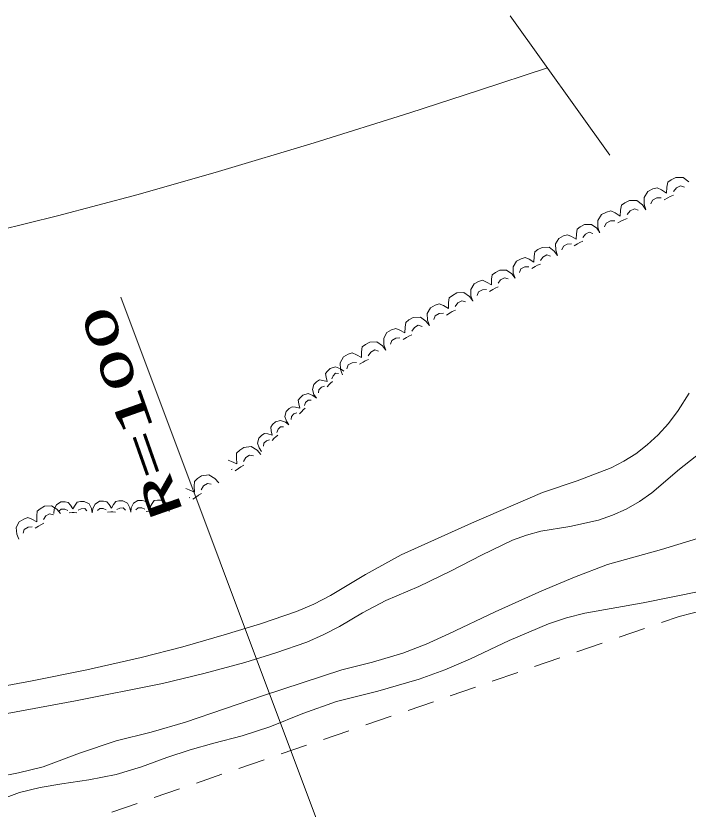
# Model space of a CAD drawing. Units: millimetres, scale not verified. Extents: x 69658 to 709658, y 3642 to 363642.
# Drawn here: x 232786 to 262836, y 266028 to 301491 of the extents above; entities that cross this region are included whole.
import ezdxf
from ezdxf.enums import TextEntityAlignment as Align

# ---------------------------------------------------------------- set-up
doc = ezdxf.new("R2010")
doc.units = ezdxf.units.MM
doc.header["$LTSCALE"] = 1000
doc.linetypes.add('USER2', pattern=[2, 1.2, -0.8])
doc.layers.add('S-BGD', color=1, linetype='Continuous', lineweight=13)
doc.layers.add('S-BGD-HTXT', color=6, linetype='Continuous', lineweight=13)
doc.styles.add('ＭＳ ゴシック', font='')
doc.styles.get('ＭＳ ゴシック').set_extended_font_data('MS Gothic')

msp = doc.modelspace()

# ---------------------------------------------------------------- linework, layer by layer
at = {"layer": 'S-BGD'}
for p, q in [((261885, 293840), (261924, 294059)), ((261924, 294059), (262079, 294162)), ((262079, 294162), (262286, 294266)), ((262286, 294266), (262617, 294263)), ((262617, 294263), (262862, 294069)), ((260870, 293378), (261036, 293642)), ((261036, 293642), (261258, 293752)), ((261258, 293752), (261451, 293804)), ((261451, 293804), (261640, 293711)), ((261640, 293711), (261865, 293571)), ((261865, 293571), (261885, 293840)), ((262311, 293801), (262185, 293641)), ((262498, 293894), (262311, 293801)), ((262671, 293831), (262498, 293894)), ((260867, 293073), (260870, 293378)), ((261430, 293355), (261239, 293259)), ((261624, 293354), (261430, 293355)), ((261926, 293357), (261758, 293267)), ((262035, 293411), (261926, 293357)), ((262180, 293470), (262035, 293411)), ((259818, 292808), (259857, 293028)), ((259857, 293028), (260012, 293131)), ((260012, 293131), (260219, 293234)), ((260219, 293234), (260550, 293231)), ((260550, 293231), (260795, 293037)), ((260795, 293037), (260947, 292823)), ((260947, 292823), (260867, 293073)), ((261239, 293259), (261164, 293086)), ((258803, 292347), (258969, 292610)), ((258969, 292610), (259191, 292721)), ((259191, 292721), (259384, 292772)), ((259384, 292772), (259573, 292679)), ((259573, 292679), (259798, 292540)), ((259798, 292540), (259818, 292808)), ((260245, 292769), (260118, 292609)), ((260431, 292862), (260245, 292769)), ((260604, 292800), (260431, 292862)), ((258800, 292042), (258803, 292347)), ((259172, 292228), (259097, 292055)), ((259363, 292323), (259172, 292228)), ((259557, 292323), (259363, 292323)), ((259859, 292325), (259691, 292235)), ((259968, 292379), (259859, 292325)), ((260113, 292439), (259968, 292379)), ((257845, 291754), (257875, 291960)), ((257875, 291960), (258017, 292060)), ((258017, 292060), (258206, 292162)), ((258206, 292162), (258514, 292169)), ((258514, 292169), (258748, 291995)), ((258748, 291995), (258896, 291800)), ((258880, 291791), (258800, 292042)), ((256912, 291295), (257059, 291545)), ((257059, 291545), (257263, 291655)), ((257263, 291655), (257442, 291708)), ((257442, 291708), (257620, 291627)), ((257620, 291627), (257833, 291503)), ((257833, 291503), (257845, 291754)), ((258243, 291730), (258130, 291577)), ((258414, 291822), (258243, 291730)), ((258577, 291769), (258414, 291822)), ((256918, 291011), (256912, 291295)), ((257260, 291195), (257195, 291031)), ((257435, 291289), (257260, 291195)), ((257616, 291294), (257435, 291289)), ((257897, 291305), (257743, 291216)), ((257997, 291359), (257897, 291305)), ((258130, 291418), (257997, 291359)), ((255949, 290734), (255979, 290940)), ((255979, 290940), (256120, 291040)), ((256120, 291040), (256310, 291142)), ((256310, 291142), (256618, 291149)), ((256517, 290802), (256347, 290710)), ((256680, 290749), (256517, 290802)), ((256618, 291149), (256852, 290975)), ((256852, 290975), (257000, 290780)), ((257000, 290780), (256918, 291011)), ((255016, 290275), (255162, 290525)), ((255162, 290525), (255366, 290635)), ((255366, 290635), (255545, 290688)), ((255545, 290688), (255724, 290607)), ((255724, 290607), (255937, 290483)), ((255937, 290483), (255949, 290734)), ((256347, 290710), (256233, 290557)), ((254224, 290020), (254413, 290122)), ((254413, 290122), (254721, 290129)), ((254721, 290129), (254955, 289955)), ((255022, 289991), (255016, 290275)), ((255363, 290175), (255298, 290011)), ((255539, 290269), (255363, 290175)), ((255719, 290274), (255539, 290269)), ((256001, 290285), (255847, 290196)), ((256100, 290339), (256001, 290285)), ((256233, 290398), (256100, 290339)), ((254052, 289714), (254082, 289920)), ((254082, 289920), (254224, 290020)), ((254621, 289782), (254450, 289690)), ((254784, 289729), (254621, 289782)), ((254955, 289955), (255103, 289760)), ((255103, 289760), (255022, 289991)), ((253119, 289255), (253266, 289505)), ((253266, 289505), (253470, 289615)), ((253470, 289615), (253649, 289668)), ((253649, 289668), (253827, 289587)), ((253827, 289587), (254040, 289463)), ((254040, 289463), (254052, 289714)), ((254450, 289690), (254337, 289537)), ((252300, 288997), (252494, 289107)), ((252494, 289107), (252814, 289121)), ((252814, 289121), (253060, 288946)), ((253125, 288971), (253119, 289255)), ((253467, 289155), (253402, 288991)), ((253642, 289249), (253467, 289155)), ((253823, 289254), (253642, 289249)), ((254104, 289265), (253950, 289176)), ((254204, 289319), (254104, 289265)), ((254337, 289378), (254204, 289319)), ((252122, 288415), (252129, 288675)), ((252129, 288675), (252155, 288889)), ((252155, 288889), (252300, 288997)), ((252717, 288758), (252542, 288659)), ((252887, 288707), (252717, 288758)), ((253060, 288946), (253218, 288746)), ((253207, 288740), (253125, 288971)), ((251171, 288179), (251318, 288441)), ((251318, 288441), (251527, 288560)), ((251527, 288560), (251712, 288619)), ((251712, 288619), (251898, 288539)), ((251898, 288539), (252122, 288415)), ((252431, 288333), (252295, 288269)), ((252542, 288659), (252428, 288498)), ((250356, 287897), (250550, 288007)), ((250550, 288007), (250869, 288021)), ((250869, 288021), (251116, 287846)), ((251184, 287884), (251171, 288179)), ((251534, 288082), (251470, 287912)), ((251714, 288184), (251534, 288082)), ((251901, 288194), (251714, 288184)), ((252193, 288211), (252035, 288115)), ((252295, 288269), (252193, 288211)), ((250184, 287576), (250211, 287790)), ((250211, 287790), (250356, 287897)), ((250773, 287658), (250598, 287559)), ((250943, 287607), (250773, 287658)), ((251116, 287846), (251274, 287646)), ((251274, 287646), (251184, 287884)), ((249227, 287079), (249374, 287342)), ((249374, 287342), (249583, 287460)), ((249583, 287460), (249767, 287519)), ((249767, 287519), (249954, 287439)), ((249954, 287439), (250178, 287315)), ((250178, 287315), (250184, 287576)), ((250598, 287559), (250484, 287399)), ((248411, 286797), (248606, 286907)), ((248606, 286907), (248925, 286921)), ((248925, 286921), (249172, 286746)), ((249240, 286785), (249227, 287079)), ((249590, 286983), (249526, 286812)), ((249769, 287084), (249590, 286983)), ((249956, 287094), (249769, 287084)), ((250248, 287111), (250091, 287016)), ((250350, 287169), (250248, 287111)), ((250487, 287234), (250350, 287169)), ((248240, 286476), (248267, 286690)), ((248267, 286690), (248411, 286797)), ((248829, 286559), (248654, 286460)), ((248999, 286507), (248829, 286559)), ((249172, 286746), (249329, 286547)), ((249329, 286547), (249240, 286785)), ((247283, 285980), (247429, 286242)), ((247429, 286242), (247638, 286360)), ((247638, 286360), (247823, 286420)), ((247823, 286420), (248010, 286339)), ((248010, 286339), (248233, 286216)), ((248233, 286216), (248240, 286476)), ((248654, 286460), (248539, 286299)), ((247295, 285685), (247283, 285980)), ((247645, 285883), (247581, 285712)), ((247825, 285985), (247645, 285883)), ((248012, 285994), (247825, 285985)), ((248304, 286012), (248146, 285916)), ((248406, 286069), (248304, 286012)), ((248543, 286134), (248406, 286069)), ((246632, 285500), (246718, 285608)), ((246654, 285336), (246632, 285500)), ((246718, 285608), (246841, 285727)), ((246841, 285727), (247075, 285800)), ((247074, 285512), (246964, 285405)), ((247211, 285507), (247074, 285512)), ((247075, 285800), (247292, 285718)), ((247292, 285718), (247448, 285601)), ((247385, 285447), (247295, 285685)), ((246099, 285004), (246231, 285133)), ((246231, 285133), (246356, 285213)), ((246356, 285213), (246510, 285190)), ((246510, 285190), (246700, 285142)), ((246700, 285142), (246654, 285336)), ((246945, 285141), (246857, 285067)), ((246964, 285405), (246911, 285263)), ((246041, 284781), (246099, 285004)), ((246108, 284565), (246041, 284781)), ((246329, 284780), (246315, 284641)), ((246442, 284891), (246329, 284780)), ((246579, 284934), (246442, 284891)), ((246792, 285004), (246694, 284902)), ((246857, 285067), (246792, 285004)), ((245491, 284413), (245614, 284532)), ((245614, 284532), (245848, 284605)), ((245848, 284605), (246065, 284523)), ((246065, 284523), (246221, 284406)), ((246221, 284406), (246108, 284565)), ((262384, 283845), (262875, 284631)), ((245405, 284305), (245491, 284413)), ((245427, 284141), (245405, 284305)), ((245473, 283946), (245427, 284141)), ((245737, 284209), (245684, 284068)), ((245847, 284317), (245737, 284209)), ((245984, 284312), (245847, 284317)), ((244814, 283586), (244871, 283809)), ((244871, 283809), (245003, 283937)), ((245003, 283937), (245129, 284018)), ((245129, 284018), (245283, 283994)), ((245352, 283739), (245215, 283695)), ((245283, 283994), (245473, 283946)), ((245565, 283809), (245467, 283707)), ((245629, 283872), (245565, 283809)), ((245718, 283946), (245629, 283872)), ((261956, 283275), (262384, 283845)), ((244387, 283337), (244621, 283409)), ((244621, 283409), (244838, 283328)), ((244881, 283370), (244814, 283586)), ((244994, 283211), (244881, 283370)), ((245102, 283585), (245088, 283446)), ((245215, 283695), (245102, 283585)), ((244178, 283109), (244264, 283217)), ((244200, 282945), (244178, 283109)), ((244264, 283217), (244387, 283337)), ((244510, 283014), (244456, 282872)), ((244620, 283122), (244510, 283014)), ((244756, 283117), (244620, 283122)), ((244838, 283328), (244994, 283211)), ((261490, 282754), (261956, 283275)), ((243644, 282614), (243776, 282742)), ((243776, 282742), (243901, 282822)), ((243901, 282822), (244056, 282799)), ((244056, 282799), (244246, 282751)), ((244246, 282751), (244200, 282945)), ((244402, 282676), (244338, 282614)), ((244491, 282751), (244402, 282676)), ((261012, 282312), (261490, 282754)), ((243587, 282390), (243644, 282614)), ((243654, 282174), (243587, 282390)), ((243875, 282389), (243861, 282250)), ((243988, 282500), (243875, 282389)), ((244125, 282544), (243988, 282500)), ((244338, 282614), (244240, 282512)), ((260499, 281918), (261012, 282312)), ((242642, 281729), (242653, 281948)), ((242653, 281948), (242791, 282069)), ((242791, 282069), (242980, 282195)), ((242980, 282195), (243303, 282234)), ((243303, 282234), (243567, 282076)), ((243567, 282076), (243742, 281885)), ((243767, 282015), (243654, 282174)), ((262453, 281223), (263734, 282238)), ((242275, 281622), (242419, 281572)), ((242656, 281464), (242642, 281729)), ((243063, 281745), (242960, 281572)), ((243233, 281859), (243063, 281745)), ((243410, 281820), (243233, 281859)), ((259388, 281287), (259961, 281578)), ((259961, 281578), (260499, 281918)), ((242448, 281222), (242417, 281218)), ((242419, 281572), (242656, 281464)), ((242743, 281263), (242590, 281153)), ((242842, 281329), (242743, 281263)), ((242976, 281405), (242842, 281329)), ((257872, 280704), (259388, 281287)), ((261215, 280163), (262453, 281223)), ((240902, 280802), (241091, 280928)), ((241091, 280928), (241414, 280967)), ((241414, 280967), (241678, 280809)), ((240754, 280462), (240764, 280681)), ((240764, 280681), (240902, 280802)), ((241345, 280592), (241175, 280478)), ((241521, 280553), (241345, 280592)), ((241678, 280809), (241854, 280618)), ((256331, 280176), (257872, 280704)), ((240386, 280355), (240530, 280305)), ((240530, 280305), (240767, 280197)), ((240767, 280197), (240754, 280462)), ((241175, 280478), (241071, 280305)), ((253154, 278815), (256331, 280176)), ((260662, 279777), (261215, 280163)), ((237252, 279788), (237389, 279808)), ((237389, 279808), (237561, 279811)), ((237561, 279811), (237783, 279703)), ((238045, 279700), (238241, 279824)), ((238241, 279824), (238426, 279827)), ((238426, 279827), (238573, 279800)), ((238876, 279685), (238973, 279820)), ((238973, 279820), (239110, 279840)), ((239110, 279840), (239282, 279843)), ((239282, 279843), (239504, 279735)), ((240560, 279955), (240528, 279951)), ((240854, 279996), (240702, 279886)), ((240953, 280062), (240854, 279996)), ((241087, 280138), (240953, 280062)), ((233739, 279344), (233876, 279454)), ((233876, 279454), (234062, 279569)), ((234062, 279569), (234373, 279594)), ((234373, 279594), (234621, 279432)), ((234503, 279432), (234603, 279636)), ((234603, 279636), (234799, 279760)), ((234799, 279760), (234984, 279763)), ((234984, 279763), (235131, 279736)), ((235131, 279736), (235228, 279613)), ((235228, 279613), (235334, 279447)), ((235334, 279447), (235434, 279621)), ((235434, 279621), (235531, 279756)), ((235531, 279756), (235668, 279776)), ((235708, 279458), (235572, 279391)), ((235668, 279776), (235840, 279779)), ((235863, 279461), (235708, 279458)), ((235840, 279779), (236062, 279671)), ((235960, 279364), (235863, 279461)), ((236062, 279671), (236164, 279462)), ((236164, 279462), (236198, 279269)), ((236198, 279269), (236225, 279464)), ((236225, 279464), (236324, 279668)), ((236324, 279668), (236520, 279792)), ((236534, 279469), (236429, 279377)), ((236520, 279792), (236705, 279795)), ((236694, 279472), (236534, 279469)), ((236824, 279410), (236694, 279472)), ((236705, 279795), (236852, 279768)), ((236852, 279768), (236949, 279645)), ((236949, 279645), (237055, 279479)), ((237055, 279479), (237155, 279653)), ((237155, 279653), (237252, 279788)), ((237429, 279490), (237293, 279423)), ((237584, 279493), (237429, 279490)), ((237681, 279396), (237584, 279493)), ((237783, 279703), (237886, 279494)), ((237886, 279494), (237919, 279301)), ((237919, 279301), (237946, 279495)), ((237946, 279495), (238045, 279700)), ((238256, 279501), (238150, 279409)), ((238415, 279504), (238256, 279501)), ((238545, 279442), (238415, 279504)), ((238573, 279800), (238670, 279677)), ((238670, 279677), (238776, 279511)), ((238776, 279511), (238876, 279685)), ((239151, 279522), (239014, 279455)), ((239306, 279525), (239151, 279522)), ((239402, 279428), (239306, 279525)), ((239504, 279735), (239607, 279526)), ((239607, 279526), (239641, 279333)), ((260073, 279439), (260662, 279777)), ((233721, 279133), (233739, 279344)), ((233724, 278879), (233721, 279133)), ((234125, 279133), (234020, 278971)), ((234293, 279236), (234125, 279133)), ((234461, 279192), (234293, 279236)), ((234477, 279238), (234503, 279432)), ((234621, 279432), (234782, 279243)), ((234813, 279437), (234707, 279345)), ((234972, 279440), (234813, 279437)), ((235103, 279378), (234972, 279440)), ((235307, 279283), (235165, 279276)), ((235397, 279285), (235307, 279283)), ((235514, 279278), (235397, 279285)), ((237028, 279315), (236886, 279308)), ((237118, 279317), (237028, 279315)), ((237235, 279310), (237118, 279317)), ((238749, 279347), (238607, 279340)), ((238840, 279348), (238749, 279347)), ((238956, 279342), (238840, 279348)), ((258830, 278950), (259459, 279165)), ((259459, 279165), (260073, 279439)), ((232803, 278612), (232937, 278874)), ((232937, 278874), (233137, 278998)), ((233137, 278998), (233315, 279063)), ((233315, 279063), (233500, 278991)), ((233500, 278991), (233724, 278879)), ((233898, 278742), (233800, 278682)), ((234029, 278810), (233898, 278742)), ((250010, 277403), (253154, 278815)), ((257545, 278669), (258830, 278950)), ((232827, 278325), (232803, 278612)), ((233161, 278532), (233105, 278362)), ((233333, 278638), (233161, 278532)), ((233516, 278654), (233333, 278638)), ((233800, 278682), (233650, 278583)), ((255617, 278277), (256259, 278448)), ((256259, 278448), (257545, 278669)), ((232923, 278096), (232827, 278325)), ((253595, 277384), (254989, 278048)), ((254989, 278048), (255617, 278277)), ((261648, 277641), (264054, 278376)), ((248412, 276516), (250010, 277403)), ((252243, 276674), (253595, 277384)), ((259227, 276966), (261648, 277641)), ((250795, 275982), (252243, 276674)), ((257754, 276405), (259227, 276966)), ((246844, 275577), (248412, 276516)), ((256301, 275786), (257754, 276405)), ((249328, 275348), (250795, 275982)), ((246102, 275193), (246844, 275577)), ((254212, 274855), (256301, 275786)), ((260819, 275255), (263398, 275779)), ((245334, 274863), (246102, 275193)), ((248276, 274800), (249328, 275348)), ((258215, 274788), (260819, 275255)), ((243718, 274308), (245334, 274863)), ((252144, 273868), (254212, 274855)), ((247252, 274197), (248276, 274800)), ((256591, 274319), (257394, 274582)), ((257394, 274582), (258215, 274788)), ((242092, 273813), (243718, 274308)), ((246528, 273818), (247252, 274197)), ((254842, 273562), (256591, 274319)), ((240253, 273284), (242092, 273813)), ((245786, 273497), (246528, 273818)), ((251126, 273406), (252144, 273868)), ((244406, 273013), (245786, 273497)), ((253108, 272745), (254842, 273562)), ((238393, 272812), (240253, 273284)), ((250087, 273001), (251126, 273406)), ((235956, 272258), (238393, 272812)), ((243016, 272590), (244406, 273013)), ((248731, 272597), (250087, 273001)), ((251965, 272258), (253108, 272745)), ((241183, 272088), (243016, 272590)), ((247355, 272249), (248731, 272597)), ((233517, 271764), (235956, 272258)), ((239338, 271644), (241183, 272088)), ((243853, 271108), (247355, 272249)), ((250813, 271832), (251965, 272258)), ((230403, 271192), (233517, 271764)), ((248969, 271308), (250813, 271832)), ((235452, 270869), (239338, 271644)), ((247118, 270845), (248969, 271308)), ((240375, 269911), (243853, 271108)), ((231547, 270151), (235452, 270869)), ((245619, 270304), (247118, 270845)), ((244139, 269704), (245619, 270304)), ((238830, 269470), (240375, 269911)), ((242894, 269309), (244139, 269704)), ((237272, 269088), (238830, 269470)), ((241640, 268975), (242894, 269309)), ((235628, 268533), (237272, 269088)), ((240570, 268679), (241640, 268975)), ((234010, 267923), (235628, 268533)), ((239527, 268329), (240570, 268679)), ((238398, 267920), (239527, 268329)), ((232909, 267647), (234010, 267923)), ((237264, 267573), (238398, 267920)), ((231789, 267428), (232909, 267647)), ((236053, 267334), (237264, 267573)), ((233877, 266990), (234835, 267155)), ((234835, 267155), (236053, 267334)), ((231642, 266284), (232942, 266768)), ((232942, 266768), (233877, 266990))]:
    msp.add_line(p, q, dxfattribs=at)
at = {"layer": 'S-BGD', "linetype": 'USER2'}
for p, q in [((262433, 274639), (273010, 277298)), ((252194, 271086), (262433, 274639)), ((235186, 265247), (252194, 271086))]:
    msp.add_line(p, q, dxfattribs=at)
at = {"layer": 'S-BGD-HTXT'}
for p, q in [((254876, 301491), (259338, 295271)), ((253468, 298153), (256545, 299163)), ((250397, 297158), (253468, 298153)), ((246126, 295813), (250397, 297158)), ((241845, 294527), (246126, 295813)), ((238247, 293508), (241845, 294527)), ((234642, 292549), (238247, 293508)), ((231314, 291723), (234642, 292549)), ((237473, 288919), (253248, 246853))]:
    msp.add_line(p, q, dxfattribs=at)

# ---------------------------------------------------------------- texts
at = {"layer": 'S-BGD-HTXT', "style": 'ＭＳ ゴシック', "width": 2}
msp.add_text('R=100', height=1466, rotation=109.4, dxfattribs=at).set_placement((240703, 279454), align=Align.BOTTOM_LEFT)

doc.saveas('drawing.dxf')
